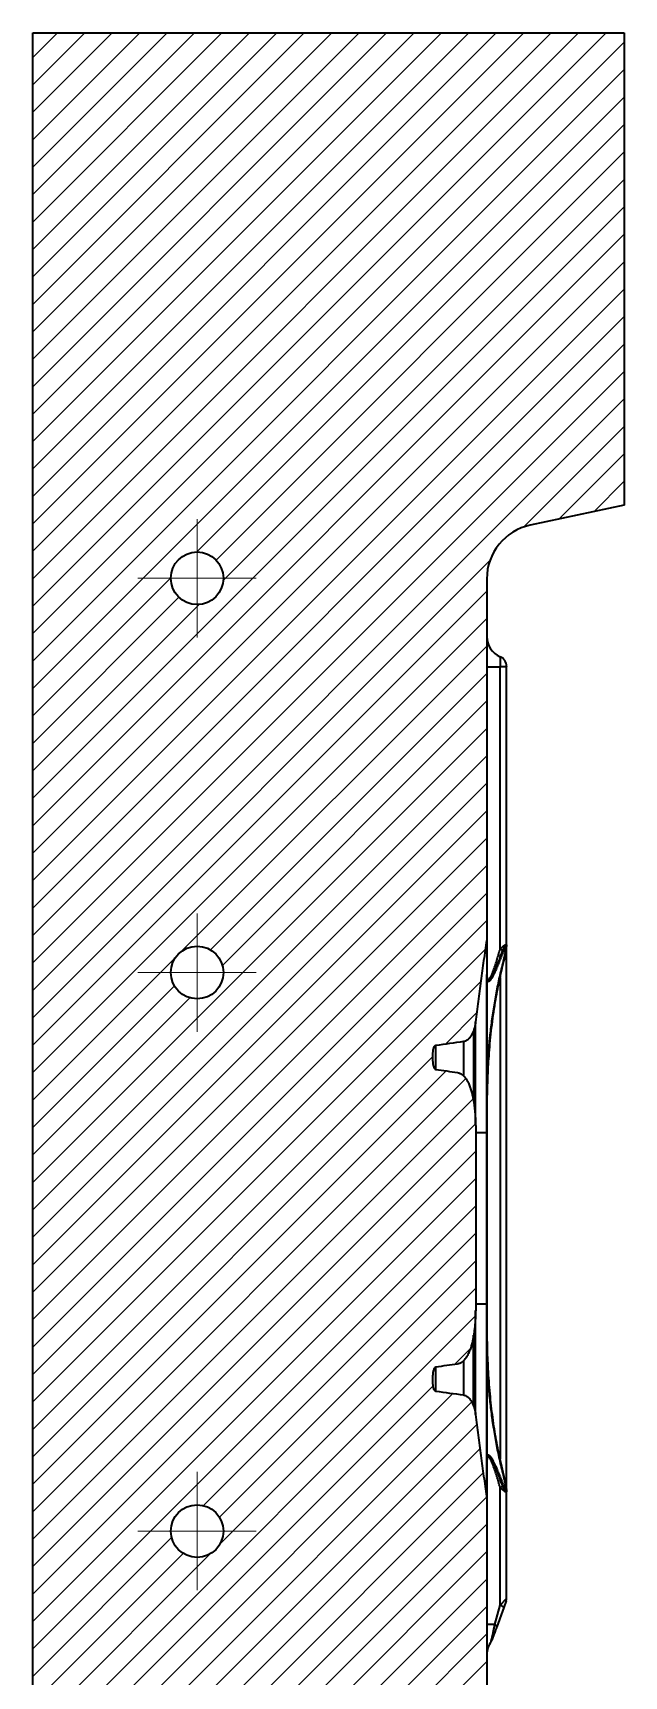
# Model space of a CAD drawing. Header units: millimetres. Extents: x -65 to 964, y 107 to 564.
# Drawn here: x 527.5 to 617.5, y 314.1 to 564.1 of the extents above; entities that cross this region are included whole.
import ezdxf

# ---------------------------------------------------------------- set-up
doc = ezdxf.new("R2010")
doc.units = ezdxf.units.MM
doc.linetypes.add('CENTER', pattern=[50.8, 31.75, -6.35, 6.35, -6.35])
doc.layers.add('1', color=7, linetype='Continuous', true_color=0xffffff)
doc.layers.add('10', color=7, linetype='Continuous', true_color=0xffffff)

msp = doc.modelspace()

# ---------------------------------------------------------------- hatches: boundary and pattern name
at = {"layer": '10', "linetype": 'Continuous', "lineweight": 18}
h = msp.add_hatch(dxfattribs=at)
h.set_pattern_fill('ANSI31', scale=0.93, style=0)
h.set_pattern_definition([(45, (-115.351, -186.838), (-2.0879095, 2.0879095), [])])
edge = h.paths.add_edge_path(flags=0)
edge.add_arc((552.491, 421.131), 4, 0, 360)
edge = h.paths.add_edge_path(flags=0)
edge.add_arc((552.491, 481.131), 4, 0, 360)
edge = h.paths.add_edge_path(flags=0)
edge.add_arc((552.491, 336.131), 4, 0, 360)
edge = h.paths.add_edge_path(flags=0)
edge.add_line((595.582, 263.498), (595.582, 184.131))
edge.add_line((595.582, 184.131), (527.491, 184.131))
edge.add_line((527.491, 184.131), (527.491, 276.968))
edge.add_line((527.491, 276.968), (595.582, 276.968))
edge.add_line((595.582, 276.968), (595.582, 275.332))
edge.add_line((595.582, 275.332), (591.939, 272.275))
edge.add_arc((593.482, 270.437), 2.4, 130, 180)
edge.add_line((591.082, 270.437), (591.082, 267.481))
edge.add_arc((593.482, 267.481), 2.4, 180, 240)
edge.add_line((592.282, 265.403), (595.582, 263.498))
edge = h.paths.add_edge_path(flags=0)
edge.add_arc((552.491, 249.131), 4, 0, 360)
edge = h.paths.add_edge_path(flags=0)
edge.add_spline(control_points=[(593.048, 356.845), (593.126, 356.834), (593.201, 356.815), (593.31, 356.774), (593.347, 356.759), (593.417, 356.725), (593.452, 356.706), (593.552, 356.647), (593.616, 356.602), (593.706, 356.528), (593.736, 356.502), (593.794, 356.449), (593.822, 356.422), (593.903, 356.338), (593.954, 356.279), (594.051, 356.158), (594.096, 356.096), (594.162, 355.999), (594.183, 355.966), (594.224, 355.9), (594.244, 355.866), (594.303, 355.765), (594.339, 355.697), (594.443, 355.488), (594.505, 355.346), (594.587, 355.128), (594.613, 355.055), (594.649, 354.944), (594.661, 354.907), (594.683, 354.832), (594.694, 354.795), (594.746, 354.608), (594.781, 354.457), (594.839, 354.155), (594.862, 354.003), (594.88, 353.85)], knot_values=[0, 0, 0, 0, 0.0625, 0.0625, 0.09375, 0.09375, 0.125, 0.125, 0.1875, 0.1875, 0.21875, 0.21875, 0.25, 0.25, 0.3125, 0.3125, 0.375, 0.375, 0.40625, 0.40625, 0.4375, 0.4375, 0.5, 0.5, 0.625, 0.625, 0.6875, 0.6875, 0.71875, 0.71875, 0.75, 0.75, 0.875, 0.875, 1, 1, 1, 1], degree=3, periodic=0)
edge.add_spline(control_points=[(594.88, 353.85), (594.998, 352.808), (595.249, 350.726), (595.523, 348.648), (595.807, 346.571), (595.954, 345.533), (596.255, 343.459), (596.41, 342.422), (596.568, 341.386)], knot_values=[0, 0, 0, 0, 0.25, 0.5, 0.5, 0.75, 0.75, 1, 1, 1, 1], degree=3, periodic=0)
edge.add_spline(control_points=[(596.568, 341.386), (596.574, 341.344), (596.582, 341.281), (596.585, 341.217), (596.587, 341.174), (596.587, 341.152), (596.587, 341.131)], knot_values=[0, 0, 0, 0, 0.5, 0.75, 0.75, 1, 1, 1, 1], degree=3, periodic=0)
edge.add_spline(control_points=[(596.587, 341.131), (596.587, 330.667), (596.587, 320.202), (596.587, 309.738)], knot_values=[0, 0, 0, 0, 1, 1, 1, 1], degree=3, periodic=0)
edge.add_spline(control_points=[(596.587, 309.738), (596.587, 308.915), (597.143, 308.308), (597.963, 308.236)], knot_values=[0, 0, 0, 0, 1, 1, 1, 1], weights=[0.5756133, 0.4747956, 0.4747956, 0.5756133], degree=3, periodic=0)
edge.add_line((597.963, 308.236), (601.04, 307.967))
edge.add_arc((600.908, 306.465), 1.508, 0, 85, ccw=False)
edge.add_line((602.416, 306.465), (602.416, 299.193))
edge.add_arc((600.908, 299.193), 1.508, 275, 360, ccw=False)
edge.add_line((601.04, 297.691), (597.963, 297.422))
edge.add_arc((598.094, 295.92), 1.508, 95, 180)
edge.add_line((596.587, 295.92), (596.587, 293.538))
edge.add_line((596.587, 293.538), (527.491, 293.538))
edge.add_line((527.491, 293.538), (527.491, 564.131))
edge.add_line((527.491, 564.131), (617.491, 564.131))
edge.add_line((617.491, 564.131), (617.491, 492.245))
edge.add_line((617.491, 492.245), (603.194, 489.206))
edge.add_arc((604.928, 481.047), 8.341, 102, 180)
edge.add_line((596.587, 481.047), (596.587, 426.326))
edge.add_spline(control_points=[(596.587, 426.326), (596.587, 426.285), (596.585, 426.222), (596.579, 426.16), (596.574, 426.118), (596.571, 426.097), (596.568, 426.077)], knot_values=[0, 0, 0, 0, 0.5, 0.75, 0.75, 1, 1, 1, 1], degree=3, periodic=0)
edge.add_spline(control_points=[(596.568, 426.077), (596.41, 425.04), (596.255, 424.004), (595.954, 421.929), (595.807, 420.891), (595.523, 418.814), (595.248, 416.736), (594.998, 414.654), (594.88, 413.612)], knot_values=[0, 0, 0, 0, 0.25, 0.25, 0.5, 0.5, 0.75, 1, 1, 1, 1], degree=3, periodic=0)
edge.add_spline(control_points=[(594.88, 413.612), (594.875, 413.574), (594.871, 413.535), (594.86, 413.458), (594.855, 413.42), (594.837, 413.305), (594.824, 413.228), (594.78, 413), (594.745, 412.85), (594.662, 412.553), (594.614, 412.407), (594.533, 412.19), (594.504, 412.118), (594.442, 411.976), (594.409, 411.906), (594.339, 411.766), (594.302, 411.697), (594.225, 411.563), (594.184, 411.497), (594.097, 411.369), (594.052, 411.306), (593.979, 411.215), (593.954, 411.185), (593.903, 411.127), (593.877, 411.098), (593.795, 411.013), (593.738, 410.96), (593.617, 410.862), (593.554, 410.817), (593.453, 410.757), (593.418, 410.738), (593.348, 410.704), (593.276, 410.674), (593.201, 410.65), (593.125, 410.631), (593.087, 410.623), (593.048, 410.618)], knot_values=[0, 0, 0, 0, 0.03125, 0.03125, 0.0625, 0.0625, 0.125, 0.125, 0.25, 0.25, 0.375, 0.375, 0.4375, 0.4375, 0.5, 0.5, 0.5625, 0.5625, 0.625, 0.625, 0.6875, 0.6875, 0.71875, 0.71875, 0.75, 0.75, 0.8125, 0.8125, 0.875, 0.875, 0.90625, 0.90625, 0.9375, 0.96875, 0.96875, 1, 1, 1, 1], degree=3, periodic=0)
edge.add_spline(control_points=[(593.048, 410.618), (591.636, 410.421), (590.224, 410.221), (588.813, 410.018)], knot_values=[0, 0, 0, 0, 1, 1, 1, 1], degree=3, periodic=0)
edge.add_spline(control_points=[(588.813, 410.018), (588.801, 410.016), (588.788, 410.013), (588.763, 410.005), (588.75, 410), (588.727, 409.989), (588.715, 409.983), (588.693, 409.969), (588.682, 409.962), (588.651, 409.938), (588.632, 409.92), (588.606, 409.891), (588.598, 409.881), (588.581, 409.861), (588.573, 409.851), (588.551, 409.819), (588.537, 409.797), (588.512, 409.752), (588.5, 409.729), (588.478, 409.682), (588.468, 409.658), (588.449, 409.609), (588.441, 409.585), (588.417, 409.511), (588.404, 409.461), (588.382, 409.361), (588.373, 409.31), (588.363, 409.233), (588.36, 409.208), (588.355, 409.156), (588.353, 409.13), (588.348, 409.053), (588.346, 409.002), (588.346, 408.95)], knot_values=[0, 0, 0, 0, 0.03125, 0.03125, 0.0625, 0.0625, 0.09375, 0.09375, 0.125, 0.125, 0.1875, 0.1875, 0.21875, 0.21875, 0.25, 0.25, 0.3125, 0.3125, 0.375, 0.375, 0.4375, 0.4375, 0.5, 0.5, 0.625, 0.625, 0.75, 0.75, 0.8125, 0.8125, 0.875, 0.875, 1, 1, 1, 1], degree=3, periodic=0)
edge.add_line((588.346, 408.95), (588.346, 407.657))
edge.add_spline(control_points=[(588.346, 407.657), (588.346, 407.598), (588.348, 407.539), (588.355, 407.421), (588.36, 407.362), (588.374, 407.244), (588.383, 407.185), (588.4, 407.096), (588.406, 407.067), (588.419, 407.009), (588.427, 406.98), (588.45, 406.893), (588.468, 406.837), (588.499, 406.753), (588.511, 406.725), (588.535, 406.67), (588.549, 406.643), (588.578, 406.591), (588.593, 406.566), (588.628, 406.517), (588.646, 406.493), (588.678, 406.461), (588.689, 406.45), (588.707, 406.436), (588.713, 406.431), (588.725, 406.423), (588.731, 406.418), (588.751, 406.407), (588.764, 406.4), (588.785, 406.392), (588.792, 406.39), (588.822, 406.383)], knot_values=[0, 0, 0, 0, 0.1269841, 0.1269841, 0.2539683, 0.2539683, 0.3809524, 0.3809524, 0.4444444, 0.4444444, 0.5079365, 0.5079365, 0.6349206, 0.6349206, 0.6984127, 0.6984127, 0.7619048, 0.7619048, 0.8253968, 0.8253968, 0.8888889, 0.8888889, 0.9206349, 0.9206349, 0.9365079, 0.9365079, 0.952381, 0.952381, 0.984127, 0.984127, 1, 1, 1, 1], degree=3, periodic=0)
edge.add_spline(control_points=[(588.822, 406.383), (589.93, 406.228), (591.036, 406.069), (592.143, 405.907)], knot_values=[0, 0, 0, 0, 1, 1, 1, 1], degree=3, periodic=0)
edge.add_spline(control_points=[(592.143, 405.907), (592.169, 405.903), (592.195, 405.898), (592.247, 405.887), (592.273, 405.881), (592.349, 405.86), (592.399, 405.843), (592.496, 405.803), (592.544, 405.781), (592.638, 405.731), (592.683, 405.704), (592.815, 405.618), (592.897, 405.553), (593.014, 405.447), (593.052, 405.411), (593.107, 405.354), (593.125, 405.335), (593.161, 405.296), (593.178, 405.276), (593.265, 405.176), (593.329, 405.093), (593.421, 404.964), (593.45, 404.92), (593.508, 404.832), (593.536, 404.787), (593.617, 404.651), (593.667, 404.559), (593.763, 404.373), (593.808, 404.278), (593.936, 403.992), (594.011, 403.798), (594.114, 403.502), (594.147, 403.402), (594.209, 403.202), (594.238, 403.101), (594.322, 402.797), (594.372, 402.594), (594.463, 402.184), (594.504, 401.978), (594.559, 401.668), (594.576, 401.565), (594.609, 401.357), (594.625, 401.253), (594.669, 400.942), (594.696, 400.735), (594.743, 400.32), (594.763, 400.113), (594.8, 399.698), (594.816, 399.491), (594.858, 398.869), (594.878, 398.454), (594.904, 397.625), (594.91, 397.211), (594.91, 396.796)], knot_values=[0, 0, 0, 0, 0.0078125, 0.0078125, 0.015625, 0.015625, 0.03125, 0.03125, 0.046875, 0.046875, 0.0625, 0.0625, 0.09375, 0.09375, 0.109375, 0.109375, 0.1171875, 0.1171875, 0.125, 0.125, 0.15625, 0.15625, 0.171875, 0.171875, 0.1875, 0.1875, 0.21875, 0.21875, 0.25, 0.25, 0.3125, 0.3125, 0.34375, 0.34375, 0.375, 0.375, 0.4375, 0.4375, 0.5, 0.5, 0.53125, 0.53125, 0.5625, 0.5625, 0.625, 0.625, 0.6875, 0.6875, 0.75, 0.75, 0.875, 0.875, 1, 1, 1, 1], degree=3, periodic=0)
edge.add_line((594.91, 396.796), (594.91, 370.666))
edge.add_spline(control_points=[(594.91, 370.666), (594.91, 370.252), (594.904, 369.839), (594.878, 369.011), (594.858, 368.597), (594.803, 367.769), (594.767, 367.355), (594.696, 366.735), (594.67, 366.528), (594.611, 366.114), (594.579, 365.907), (594.533, 365.649), (594.523, 365.597), (594.504, 365.494), (594.494, 365.442), (594.464, 365.288), (594.442, 365.185), (594.374, 364.878), (594.325, 364.675), (594.214, 364.273), (594.153, 364.073), (594.017, 363.679), (593.941, 363.484), (593.813, 363.196), (593.768, 363.101), (593.696, 362.96), (593.671, 362.913), (593.62, 362.82), (593.594, 362.774), (593.513, 362.638), (593.456, 362.549), (593.335, 362.377), (593.27, 362.294), (593.167, 362.174), (593.132, 362.135), (593.076, 362.077), (593.057, 362.058), (593.019, 362.021), (593, 362.003), (592.902, 361.914), (592.819, 361.848), (592.687, 361.761), (592.641, 361.733), (592.571, 361.696), (592.547, 361.684), (592.499, 361.661), (592.474, 361.65), (592.4, 361.621), (592.35, 361.603), (592.274, 361.582), (592.235, 361.573), (592.196, 361.565), (592.169, 361.56), (592.156, 361.558), (592.143, 361.556)], knot_values=[0, 0, 0, 0, 0.125, 0.125, 0.25, 0.25, 0.375, 0.375, 0.4375, 0.4375, 0.5, 0.5, 0.515625, 0.515625, 0.53125, 0.53125, 0.5625, 0.5625, 0.625, 0.625, 0.6875, 0.6875, 0.75, 0.75, 0.78125, 0.78125, 0.796875, 0.796875, 0.8125, 0.8125, 0.84375, 0.84375, 0.875, 0.875, 0.890625, 0.890625, 0.8984375, 0.8984375, 0.90625, 0.90625, 0.9375, 0.9375, 0.953125, 0.953125, 0.9609375, 0.9609375, 0.96875, 0.96875, 0.984375, 0.984375, 0.9921875, 0.9960938, 0.9960938, 1, 1, 1, 1], degree=3, periodic=0)
edge.add_spline(control_points=[(592.143, 361.556), (591.036, 361.394), (589.93, 361.235), (588.822, 361.079)], knot_values=[0, 0, 0, 0, 1, 1, 1, 1], degree=3, periodic=0)
edge.add_spline(control_points=[(588.822, 361.079), (588.793, 361.073), (588.785, 361.071), (588.764, 361.063), (588.751, 361.056), (588.731, 361.044), (588.725, 361.04), (588.713, 361.031), (588.707, 361.027), (588.689, 361.012), (588.678, 361.002), (588.657, 360.981), (588.647, 360.97), (588.628, 360.946), (588.619, 360.934), (588.593, 360.897), (588.578, 360.872), (588.549, 360.819), (588.536, 360.793), (588.511, 360.738), (588.499, 360.71), (588.468, 360.626), (588.45, 360.569), (588.419, 360.455), (588.406, 360.397), (588.384, 360.28), (588.375, 360.221), (588.364, 360.132), (588.361, 360.102), (588.355, 360.043), (588.353, 360.013), (588.348, 359.924), (588.346, 359.865), (588.346, 359.806)], knot_values=[0, 0, 0, 0, 0.015873, 0.015873, 0.047619, 0.047619, 0.0634921, 0.0634921, 0.0793651, 0.0793651, 0.1111111, 0.1111111, 0.1428571, 0.1428571, 0.1746032, 0.1746032, 0.2380952, 0.2380952, 0.3015873, 0.3015873, 0.3650794, 0.3650794, 0.4920635, 0.4920635, 0.6190476, 0.6190476, 0.7460317, 0.7460317, 0.8095238, 0.8095238, 0.8730159, 0.8730159, 1, 1, 1, 1], degree=3, periodic=0)
edge.add_line((588.346, 359.806), (588.346, 358.512))
edge.add_spline(control_points=[(588.346, 358.512), (588.346, 358.461), (588.348, 358.409), (588.354, 358.306), (588.359, 358.255), (588.373, 358.153), (588.382, 358.102), (588.404, 358.002), (588.417, 357.952), (588.449, 357.853), (588.467, 357.804), (588.495, 357.745), (588.501, 357.733), (588.512, 357.71), (588.519, 357.699), (588.538, 357.665), (588.552, 357.643), (588.582, 357.601), (588.598, 357.581), (588.624, 357.552), (588.633, 357.543), (588.652, 357.525), (588.662, 357.517), (588.693, 357.493), (588.715, 357.479), (588.75, 357.462), (588.763, 357.458), (588.788, 357.45), (588.801, 357.447), (588.813, 357.445)], knot_values=[0, 0, 0, 0, 0.125, 0.125, 0.25, 0.25, 0.375, 0.375, 0.5, 0.5, 0.625, 0.625, 0.65625, 0.65625, 0.6875, 0.6875, 0.75, 0.75, 0.8125, 0.8125, 0.84375, 0.84375, 0.875, 0.875, 0.9375, 0.9375, 0.96875, 0.96875, 1, 1, 1, 1], degree=3, periodic=0)
edge.add_spline(control_points=[(588.813, 357.445), (590.224, 357.242), (591.636, 357.042), (593.048, 356.845)], knot_values=[0, 0, 0, 0, 1, 1, 1, 1], degree=3, periodic=0)

# ---------------------------------------------------------------- linework, layer by layer
at = {"layer": '1', "color": 1, "linetype": 'CENTER', "lineweight": 18}
for p, q in [((552.491, 472.131), (552.491, 490.131)), ((543.491, 481.131), (561.491, 481.131)), ((552.491, 412.131), (552.491, 430.131)), ((543.491, 421.131), (561.491, 421.131)), ((552.491, 327.131), (552.491, 345.131)), ((543.491, 336.131), (561.491, 336.131))]:
    msp.add_line(p, q, dxfattribs=at)
at = {"layer": '10', "color": 7, "linetype": 'Continuous', "lineweight": 35}
for p, q in [((527.491, 293.538), (527.491, 564.131)), ((527.491, 564.131), (617.491, 564.131)), ((617.491, 564.131), (617.491, 492.245)), ((617.491, 492.245), (603.194, 489.206)), ((596.587, 481.047), (596.587, 426.326)), ((596.587, 467.649), (598.617, 467.649)), ((598.617, 424.71), (598.617, 467.649)), ((599.602, 425.23), (599.602, 467.649)), ((596.568, 426.076), (596.568, 396.796)), ((596.587, 426.326), (596.587, 420.635)), ((599.602, 425.23), (599.602, 425.069)), ((599.501, 424.79), (599.501, 424.949)), ((599.602, 342.395), (599.602, 425.067)), ((596.587, 396.796), (596.587, 420.635)), ((598.617, 420.376), (598.617, 347.093)), ((594.88, 397.87), (594.88, 413.612)), ((593.048, 410.618), (593.048, 405.414)), ((594.583, 412.325), (594.583, 401.52)), ((588.346, 408.95), (588.346, 407.657)), ((588.813, 406.397), (588.813, 410.018)), ((594.91, 396.796), (594.91, 370.666)), ((594.91, 396.796), (596.568, 396.796)), ((596.568, 396.796), (596.568, 370.666)), ((596.587, 396.796), (596.568, 396.796)), ((596.586, 396.796), (596.62, 396.796)), ((596.587, 370.666), (596.587, 396.796)), ((596.62, 370.666), (596.62, 396.796)), ((596.568, 370.666), (594.91, 370.666)), ((596.587, 370.666), (596.568, 370.666)), ((596.568, 370.666), (596.568, 341.386)), ((596.586, 370.666), (596.62, 370.666)), ((596.587, 346.996), (596.587, 370.666)), ((594.88, 353.85), (594.88, 369.676)), ((594.583, 355.138), (594.583, 365.941)), ((588.813, 357.445), (588.813, 361.056)), ((593.048, 362.038), (593.048, 356.844)), ((588.346, 359.806), (588.346, 358.512)), ((596.587, 346.811), (596.587, 346.996)), ((598.617, 324.856), (598.617, 342.752)), ((599.501, 342.513), (599.501, 342.673)), ((596.587, 341.132), (596.587, 341.131)), ((596.587, 341.132), (596.587, 309.738)), ((599.602, 342.394), (599.602, 342.233)), ((599.602, 325.879), (599.602, 342.233)), ((598.617, 324.856), (599.602, 325.879)), ((599.542, 325.537), (599.169, 324.514)), ((597.797, 321.924), (598.617, 324.856)), ((599.169, 324.514), (598.102, 321.582))]:
    msp.add_line(p, q, dxfattribs=at)
for centre in [(552.491, 481.131), (552.491, 421.131), (552.491, 336.131)]:
    msp.add_circle(centre, 4, dxfattribs=at)
for centre, radius, start, end in [((604.928, 481.047), 8.341, 102, 180), ((599.903, 472.255), 3.317, 180, 247.38848), ((598.602, 325.879), 1, 340, 0), ((599.903, 317.318), 3.317, 143.79935, 180)]:
    msp.add_arc(centre, radius, start, end, dxfattribs=at)
for centre, major_axis, ratio, start_param, end_param in [((597.994, 467.649), (-1.608, 0), 0.000024, 3.1415927, 4.3141941), ((597.994, 467.716), (-1.608, 0), 0.9999998, 3.1415927, 4.3109933), ((598.602, 425.23), (-1, 0), 0.6403775, 2.687807, 3.1415927), ((598.23, 424.71), (0.938, -0.347), 0.1445797, 0.3474829, 1.1986528), ((598.23, 423.13), (-0.969, 0.245), 0.1026096, 2.7825118, 3.1427645), ((598.602, 425.069), (-1, 0), 0.6367435, 2.687807, 3.1415927), ((595.688, 403.427), (-1, 0.026), 0.1193028, 2.6916639, 3.1252602), ((595.688, 364.036), (-1, -0.026), 0.1193028, 3.1470729, 3.5915214), ((598.23, 342.752), (0.938, 0.347), 0.1445795, 5.0845326, 5.9357024), ((598.23, 344.333), (-0.969, -0.245), 0.1026087, 3.126472, 3.5006734), ((598.602, 342.394), (-1, 0), 0.6367435, 3.1415927, 3.5953783), ((598.602, 342.233), (-1, 0), 0.6403775, 3.1415927, 3.5953783), ((598.23, 324.856), (0.94, -0.342), 0.1424102, 0, 1.1978395), ((599.903, 321.924), (-3.317, 0), 0.000024, 5.400394, 6.2831853), ((597.162, 321.924), (0.94, -0.342), 0.2706224, 0, 0.9314101), ((596.408, 319.85), (-0.94, 0.342), 0.9999995, 2.878266, 3.1417858)]:
    msp.add_ellipse(centre, major_axis=major_axis, ratio=ratio, start_param=start_param, end_param=end_param, dxfattribs=at)
for points, knots in [([(598.617, 469.198), (598.617, 469.198), (598.617, 469.196), (598.617, 469.188), (598.617, 469.185), (598.617, 469.178), (598.617, 469.173), (598.617, 469.149), (598.617, 469.119), (598.617, 469.071), (598.617, 469.061), (598.617, 469.039), (598.617, 469.027), (598.617, 468.991), (598.617, 468.965), (598.617, 468.881), (598.617, 468.817), (598.617, 468.727), (598.617, 468.709), (598.617, 468.671), (598.617, 468.652), (598.617, 468.593), (598.617, 468.512), (598.617, 468.425), (598.617, 468.358), (598.617, 468.335), (598.617, 468.289), (598.617, 468.266), (598.617, 468.149), (598.617, 468.052), (598.617, 467.928), (598.617, 467.903), (598.617, 467.853), (598.617, 467.827), (598.617, 467.751), (598.617, 467.7), (598.617, 467.649)], [0, 0, 0, 0, 0.0614735, 0.0614735, 0.0927577, 0.0927577, 0.1240419, 0.1240419, 0.2491788, 0.2491788, 0.280463, 0.280463, 0.3117472, 0.3117472, 0.3743157, 0.3743157, 0.4994525, 0.4994525, 0.5307367, 0.5307367, 0.562021, 0.562021, 0.6245894, 0.6871578, 0.6871578, 0.718442, 0.718442, 0.7497263, 0.7497263, 0.8748631, 0.8748631, 0.9061473, 0.9061473, 0.9374316, 0.9374316, 1, 1, 1, 1]), ([(599.602, 467.716), (599.602, 467.716), (599.602, 467.716), (599.602, 467.716), (599.602, 467.715), (599.602, 467.714), (599.602, 467.712), (599.602, 467.709), (599.602, 467.707), (599.602, 467.702), (599.602, 467.699), (599.602, 467.693), (599.602, 467.69), (599.602, 467.683), (599.602, 467.679), (599.602, 467.67), (599.602, 467.666), (599.602, 467.658), (599.602, 467.653), (599.602, 467.649)], [0, 0, 0, 0, 0.0106662, 0.0106662, 0.1343329, 0.1343329, 0.2579997, 0.2579997, 0.3816664, 0.3816664, 0.5053331, 0.5053331, 0.6289998, 0.6289998, 0.7526666, 0.7526666, 0.8763333, 0.8763333, 1, 1, 1, 1]), ([(596.568, 426.077), (596.41, 425.04), (596.255, 424.004), (595.954, 421.929), (595.807, 420.891), (595.523, 418.814), (595.248, 416.736), (594.998, 414.654), (594.88, 413.612)], [0, 0, 0, 0, 0.25, 0.25, 0.5, 0.5, 0.75, 1, 1, 1, 1]), ([(596.587, 426.326), (596.587, 426.285), (596.585, 426.222), (596.579, 426.16), (596.574, 426.118), (596.571, 426.097), (596.568, 426.077)], [0, 0, 0, 0, 0.5, 0.75, 0.75, 1, 1, 1, 1]), ([(598.617, 424.71), (598.676, 424.77), (598.734, 424.828), (598.85, 424.937), (598.907, 424.99), (598.992, 425.063), (599.02, 425.087), (599.076, 425.132), (599.104, 425.154), (599.186, 425.216), (599.238, 425.252), (599.299, 425.288), (599.311, 425.295), (599.335, 425.308), (599.347, 425.314), (599.38, 425.33), (599.402, 425.339), (599.441, 425.353), (599.46, 425.357), (599.494, 425.362), (599.509, 425.362), (599.53, 425.358), (599.536, 425.357), (599.548, 425.352), (599.553, 425.349), (599.563, 425.342), (599.568, 425.338), (599.576, 425.329), (599.58, 425.324), (599.589, 425.308), (599.594, 425.295), (599.6, 425.265), (599.602, 425.248), (599.602, 425.23)], [0, 0, 0, 0, 0.125, 0.125, 0.25, 0.25, 0.3125, 0.3125, 0.375, 0.375, 0.5, 0.5, 0.53125, 0.53125, 0.5625, 0.5625, 0.625, 0.625, 0.6875, 0.6875, 0.75, 0.75, 0.78125, 0.78125, 0.8125, 0.8125, 0.84375, 0.84375, 0.875, 0.875, 0.9375, 0.9375, 1, 1, 1, 1]), ([(598.633, 423.536), (598.667, 423.627), (598.701, 423.718), (598.811, 424.001), (598.888, 424.191), (599.05, 424.561), (599.136, 424.744), (599.273, 424.985), (599.319, 425.058), (599.413, 425.175), (599.46, 425.215), (599.536, 425.219), (599.563, 425.181), (599.58, 425.118), (599.581, 425.112), (599.583, 425.105)], [0, 0, 0, 0, 0.1156151, 0.1156151, 0.3644698, 0.3644698, 0.6133246, 0.6133246, 0.737752, 0.737752, 0.8621794, 0.8621794, 0.9866068, 0.9866068, 1, 1, 1, 1]), ([(596.586, 403.352), (596.608, 404.178), (596.637, 405.001), (596.712, 406.645), (596.759, 407.465), (596.873, 409.102), (596.94, 409.919), (597.038, 410.939), (597.059, 411.143), (597.101, 411.551), (597.123, 411.755), (597.191, 412.366), (597.239, 412.773), (597.393, 413.993), (597.508, 414.804), (597.763, 416.423), (597.903, 417.23), (598.209, 418.844), (598.375, 419.649), (598.732, 421.258), (598.924, 422.062), (599.128, 422.865)], [0, 0, 0, 0, 0.125, 0.125, 0.25, 0.25, 0.375, 0.375, 0.40625, 0.40625, 0.4375, 0.4375, 0.5, 0.5, 0.625, 0.625, 0.75, 0.75, 0.875, 0.875, 1, 1, 1, 1]), ([(596.587, 421.019), (596.587, 420.954), (596.588, 420.891), (596.591, 420.765), (596.594, 420.703), (596.601, 420.583), (596.606, 420.524), (596.615, 420.439), (596.619, 420.411), (596.626, 420.356), (596.631, 420.33), (596.645, 420.253), (596.656, 420.205), (596.678, 420.141), (596.685, 420.121), (596.698, 420.093), (596.703, 420.084), (596.712, 420.068), (596.717, 420.06), (596.732, 420.039), (596.742, 420.027), (596.76, 420.013), (596.766, 420.009), (596.778, 420.002), (596.785, 419.999), (596.805, 419.994), (596.825, 419.993), (596.847, 419.999), (596.862, 420.005), (596.87, 420.009), (596.885, 420.018), (596.893, 420.023), (596.909, 420.034), (596.917, 420.041), (596.941, 420.062), (596.956, 420.078), (596.988, 420.115), (597.003, 420.135), (597.027, 420.167), (597.034, 420.178), (597.05, 420.201), (597.058, 420.213), (597.096, 420.274), (597.126, 420.327), (597.185, 420.437), (597.213, 420.494), (597.269, 420.613), (597.297, 420.674), (597.337, 420.768), (597.351, 420.799), (597.377, 420.863), (597.391, 420.896), (597.43, 420.993), (597.456, 421.058), (597.507, 421.19), (597.532, 421.257), (597.606, 421.457), (597.654, 421.593), (597.749, 421.866), (597.795, 422.004), (597.887, 422.282), (597.932, 422.422), (598.022, 422.704), (598.066, 422.845), (598.153, 423.13), (598.197, 423.272), (598.283, 423.558), (598.325, 423.702), (598.452, 424.133), (598.535, 424.421), (598.617, 424.71)], [0, 0, 0, 0, 0.03125, 0.03125, 0.0625, 0.0625, 0.09375, 0.09375, 0.109375, 0.109375, 0.125, 0.125, 0.15625, 0.15625, 0.171875, 0.171875, 0.1796875, 0.1796875, 0.1875, 0.1875, 0.203125, 0.203125, 0.2109375, 0.2109375, 0.21875, 0.21875, 0.234375, 0.2421875, 0.2421875, 0.25, 0.25, 0.2578125, 0.2578125, 0.265625, 0.265625, 0.28125, 0.28125, 0.296875, 0.296875, 0.3046875, 0.3046875, 0.3125, 0.3125, 0.34375, 0.34375, 0.375, 0.375, 0.40625, 0.40625, 0.421875, 0.421875, 0.4375, 0.4375, 0.46875, 0.46875, 0.5, 0.5, 0.5625, 0.5625, 0.625, 0.625, 0.6875, 0.6875, 0.75, 0.75, 0.8125, 0.8125, 0.875, 0.875, 1, 1, 1, 1]), ([(599.128, 424.43), (599.032, 424.17), (598.934, 423.911), (598.737, 423.397), (598.638, 423.143), (598.437, 422.638), (598.335, 422.388), (598.18, 422.019), (598.127, 421.897), (598.022, 421.654), (597.968, 421.534), (597.86, 421.296), (597.805, 421.178), (597.693, 420.947), (597.636, 420.832), (597.563, 420.693), (597.548, 420.665), (597.519, 420.609), (597.504, 420.582), (597.459, 420.5), (597.429, 420.447), (597.368, 420.344), (597.338, 420.294), (597.277, 420.197), (597.246, 420.151), (597.184, 420.062), (597.153, 420.02), (597.106, 419.962), (597.09, 419.943), (597.058, 419.907), (597.042, 419.89), (596.995, 419.843), (596.964, 419.815), (596.918, 419.782), (596.903, 419.772), (596.874, 419.756), (596.83, 419.736), (596.79, 419.731), (596.758, 419.734), (596.751, 419.735), (596.739, 419.738), (596.733, 419.74), (596.715, 419.747), (596.704, 419.753), (596.671, 419.776), (596.652, 419.797), (596.63, 419.829), (596.625, 419.836), (596.617, 419.85), (596.605, 419.872), (596.594, 419.897), (596.587, 419.914)], [0, 0, 0, 0, 0.125, 0.125, 0.25, 0.25, 0.375, 0.375, 0.4375, 0.4375, 0.5, 0.5, 0.5625, 0.5625, 0.625, 0.625, 0.640625, 0.640625, 0.65625, 0.65625, 0.6875, 0.6875, 0.71875, 0.71875, 0.75, 0.75, 0.78125, 0.78125, 0.796875, 0.796875, 0.8125, 0.8125, 0.84375, 0.84375, 0.859375, 0.859375, 0.875, 0.90625, 0.90625, 0.9140625, 0.9140625, 0.921875, 0.921875, 0.9375, 0.9375, 0.96875, 0.96875, 0.9765625, 0.9765625, 0.984375, 1, 1, 1, 1]), ([(598.633, 423.536), (598.542, 423.285), (598.449, 423.036), (598.191, 422.359), (598.023, 421.937), (597.761, 421.323), (597.671, 421.121), (597.486, 420.734), (597.391, 420.547), (597.243, 420.292), (597.193, 420.212), (597.091, 420.068), (597.039, 420.004), (596.938, 419.907), (596.888, 419.874), (596.798, 419.854), (596.759, 419.867), (596.662, 419.966), (596.627, 420.103), (596.593, 420.371), (596.588, 420.496), (596.587, 420.627)], [0, 0, 0, 0, 0.1303, 0.1303, 0.3553777, 0.3553777, 0.4679165, 0.4679165, 0.5804553, 0.5804553, 0.6367248, 0.6367248, 0.6929942, 0.6929942, 0.7492636, 0.7492636, 0.805533, 0.805533, 0.9180718, 0.9180718, 1, 1, 1, 1]), ([(596.695, 403.399), (596.709, 404.073), (596.763, 405.902), (596.941, 409.011), (597.292, 412.738), (597.814, 416.396), (598.465, 419.77), (598.923, 421.864), (599.197, 422.873), (599.2, 422.884)], [0, 0, 0, 0, 0.1021903, 0.2776137, 0.4749096, 0.6745811, 0.8420823, 0.9982363, 1, 1, 1, 1]), ([(599.501, 424.949), (599.501, 424.967), (599.5, 424.985), (599.497, 425.017), (599.495, 425.031), (599.49, 425.05), (599.488, 425.055), (599.484, 425.065), (599.481, 425.069), (599.475, 425.075), (599.471, 425.077), (599.464, 425.079), (599.46, 425.079), (599.453, 425.077), (599.451, 425.076), (599.446, 425.073), (599.439, 425.069), (599.431, 425.063), (599.421, 425.052), (599.416, 425.047), (599.406, 425.034), (599.401, 425.027), (599.391, 425.013), (599.386, 425.005), (599.376, 424.989), (599.371, 424.981), (599.356, 424.955), (599.346, 424.937), (599.327, 424.901), (599.317, 424.882), (599.299, 424.843), (599.289, 424.823), (599.262, 424.764), (599.245, 424.723), (599.21, 424.641), (599.194, 424.6), (599.161, 424.515), (599.144, 424.473), (599.128, 424.43)], [0, 0, 0, 0, 0.0625, 0.0625, 0.125, 0.125, 0.15625, 0.15625, 0.1875, 0.1875, 0.21875, 0.21875, 0.25, 0.25, 0.265625, 0.265625, 0.28125, 0.3125, 0.3125, 0.34375, 0.34375, 0.375, 0.375, 0.40625, 0.40625, 0.4375, 0.4375, 0.5, 0.5, 0.5625, 0.5625, 0.625, 0.625, 0.75, 0.75, 0.875, 0.875, 1, 1, 1, 1]), ([(599.128, 422.865), (599.15, 422.948), (599.17, 423.031), (599.211, 423.196), (599.231, 423.279), (599.269, 423.444), (599.288, 423.526), (599.325, 423.69), (599.342, 423.771), (599.376, 423.934), (599.393, 424.015), (599.423, 424.176), (599.438, 424.256), (599.457, 424.376), (599.463, 424.415), (599.475, 424.494), (599.48, 424.533), (599.489, 424.61), (599.493, 424.647), (599.497, 424.702), (599.499, 424.72), (599.5, 424.755), (599.501, 424.773), (599.501, 424.79)], [0, 0, 0, 0, 0.125, 0.125, 0.25, 0.25, 0.375, 0.375, 0.5, 0.5, 0.625, 0.625, 0.75, 0.75, 0.8125, 0.8125, 0.875, 0.875, 0.9375, 0.9375, 0.96875, 0.96875, 1, 1, 1, 1]), ([(599.193, 422.884), (599.24, 423.057), (599.358, 423.523), (599.496, 424.153), (599.576, 424.699), (599.608, 424.961), (599.601, 425.072), (599.6, 425.082)], [0, 0, 0, 0, 0.230986, 0.626668, 0.8476243, 0.986538, 1, 1, 1, 1]), ([(596.587, 420.672), (596.587, 420.707), (596.588, 420.741), (596.589, 420.791), (596.589, 420.806), (596.589, 420.821)], [0, 0, 0, 0, 0.6998771, 0.6998771, 1, 1, 1, 1]), ([(594.88, 413.612), (594.875, 413.574), (594.871, 413.535), (594.86, 413.458), (594.855, 413.42), (594.837, 413.305), (594.824, 413.228), (594.78, 413), (594.745, 412.85), (594.662, 412.553), (594.614, 412.407), (594.533, 412.19), (594.504, 412.118), (594.442, 411.976), (594.409, 411.906), (594.339, 411.766), (594.302, 411.697), (594.225, 411.563), (594.184, 411.497), (594.097, 411.369), (594.052, 411.306), (593.979, 411.215), (593.954, 411.185), (593.903, 411.127), (593.877, 411.098), (593.795, 411.013), (593.738, 410.96), (593.617, 410.862), (593.554, 410.817), (593.453, 410.757), (593.418, 410.738), (593.348, 410.704), (593.276, 410.674), (593.201, 410.65), (593.125, 410.631), (593.087, 410.623), (593.048, 410.618)], [0, 0, 0, 0, 0.03125, 0.03125, 0.0625, 0.0625, 0.125, 0.125, 0.25, 0.25, 0.375, 0.375, 0.4375, 0.4375, 0.5, 0.5, 0.5625, 0.5625, 0.625, 0.625, 0.6875, 0.6875, 0.71875, 0.71875, 0.75, 0.75, 0.8125, 0.8125, 0.875, 0.875, 0.90625, 0.90625, 0.9375, 0.96875, 0.96875, 1, 1, 1, 1]), ([(588.813, 410.018), (588.801, 410.016), (588.788, 410.013), (588.763, 410.005), (588.75, 410), (588.727, 409.989), (588.715, 409.983), (588.693, 409.969), (588.682, 409.962), (588.651, 409.938), (588.632, 409.92), (588.606, 409.891), (588.598, 409.881), (588.581, 409.861), (588.573, 409.851), (588.551, 409.819), (588.537, 409.797), (588.512, 409.752), (588.5, 409.729), (588.478, 409.682), (588.468, 409.658), (588.449, 409.609), (588.441, 409.585), (588.417, 409.511), (588.404, 409.461), (588.382, 409.361), (588.373, 409.31), (588.363, 409.233), (588.36, 409.208), (588.355, 409.156), (588.353, 409.13), (588.348, 409.053), (588.346, 409.002), (588.346, 408.95)], [0, 0, 0, 0, 0.03125, 0.03125, 0.0625, 0.0625, 0.09375, 0.09375, 0.125, 0.125, 0.1875, 0.1875, 0.21875, 0.21875, 0.25, 0.25, 0.3125, 0.3125, 0.375, 0.375, 0.4375, 0.4375, 0.5, 0.5, 0.625, 0.625, 0.75, 0.75, 0.8125, 0.8125, 0.875, 0.875, 1, 1, 1, 1]), ([(588.346, 407.657), (588.346, 407.598), (588.348, 407.539), (588.355, 407.421), (588.36, 407.362), (588.374, 407.244), (588.383, 407.185), (588.4, 407.096), (588.406, 407.067), (588.419, 407.009), (588.427, 406.98), (588.45, 406.893), (588.468, 406.837), (588.499, 406.753), (588.511, 406.725), (588.535, 406.67), (588.549, 406.643), (588.578, 406.591), (588.593, 406.566), (588.628, 406.517), (588.646, 406.493), (588.678, 406.461), (588.689, 406.45), (588.707, 406.436), (588.713, 406.431), (588.725, 406.423), (588.731, 406.418), (588.751, 406.407), (588.764, 406.4), (588.785, 406.392), (588.792, 406.39), (588.807, 406.386), (588.815, 406.385), (588.822, 406.383)], [0, 0, 0, 0, 0.125, 0.125, 0.25, 0.25, 0.375, 0.375, 0.4375, 0.4375, 0.5, 0.5, 0.625, 0.625, 0.6875, 0.6875, 0.75, 0.75, 0.8125, 0.8125, 0.875, 0.875, 0.90625, 0.90625, 0.921875, 0.921875, 0.9375, 0.9375, 0.96875, 0.96875, 0.984375, 0.984375, 1, 1, 1, 1]), ([(592.143, 405.907), (592.169, 405.903), (592.195, 405.898), (592.247, 405.887), (592.273, 405.881), (592.349, 405.86), (592.399, 405.843), (592.496, 405.803), (592.544, 405.781), (592.638, 405.731), (592.683, 405.704), (592.815, 405.618), (592.897, 405.553), (593.014, 405.447), (593.052, 405.411), (593.107, 405.354), (593.125, 405.335), (593.161, 405.296), (593.178, 405.276), (593.265, 405.176), (593.329, 405.093), (593.421, 404.964), (593.45, 404.92), (593.508, 404.832), (593.536, 404.787), (593.617, 404.651), (593.667, 404.559), (593.763, 404.373), (593.808, 404.278), (593.936, 403.992), (594.011, 403.798), (594.114, 403.502), (594.147, 403.402), (594.209, 403.202), (594.238, 403.101), (594.322, 402.797), (594.372, 402.594), (594.463, 402.184), (594.504, 401.978), (594.559, 401.668), (594.576, 401.565), (594.609, 401.357), (594.625, 401.253), (594.669, 400.942), (594.696, 400.735), (594.743, 400.32), (594.763, 400.113), (594.8, 399.698), (594.816, 399.491), (594.858, 398.869), (594.878, 398.454), (594.904, 397.625), (594.91, 397.211), (594.91, 396.796)], [0, 0, 0, 0, 0.0078125, 0.0078125, 0.015625, 0.015625, 0.03125, 0.03125, 0.046875, 0.046875, 0.0625, 0.0625, 0.09375, 0.09375, 0.109375, 0.109375, 0.1171875, 0.1171875, 0.125, 0.125, 0.15625, 0.15625, 0.171875, 0.171875, 0.1875, 0.1875, 0.21875, 0.21875, 0.25, 0.25, 0.3125, 0.3125, 0.34375, 0.34375, 0.375, 0.375, 0.4375, 0.4375, 0.5, 0.5, 0.53125, 0.53125, 0.5625, 0.5625, 0.625, 0.625, 0.6875, 0.6875, 0.75, 0.75, 0.875, 0.875, 1, 1, 1, 1]), ([(596.619, 396.851), (596.619, 396.937), (596.617, 398.088), (596.624, 400.277), (596.662, 402.369), (596.687, 403.401)], [0, 0, 0, 0, 0.0395833, 0.5256771, 1, 1, 1, 1]), ([(594.91, 370.666), (594.91, 370.252), (594.904, 369.839), (594.878, 369.011), (594.858, 368.597), (594.803, 367.769), (594.767, 367.355), (594.696, 366.735), (594.67, 366.528), (594.611, 366.114), (594.579, 365.907), (594.533, 365.649), (594.523, 365.597), (594.504, 365.494), (594.494, 365.442), (594.464, 365.288), (594.442, 365.185), (594.374, 364.878), (594.325, 364.675), (594.214, 364.273), (594.153, 364.073), (594.017, 363.679), (593.941, 363.484), (593.813, 363.196), (593.768, 363.101), (593.696, 362.96), (593.671, 362.913), (593.62, 362.82), (593.594, 362.774), (593.513, 362.638), (593.456, 362.549), (593.335, 362.377), (593.27, 362.294), (593.167, 362.174), (593.132, 362.135), (593.076, 362.077), (593.057, 362.058), (593.019, 362.021), (593, 362.003), (592.902, 361.914), (592.819, 361.848), (592.687, 361.761), (592.641, 361.733), (592.571, 361.696), (592.547, 361.684), (592.499, 361.661), (592.474, 361.65), (592.4, 361.621), (592.35, 361.603), (592.274, 361.582), (592.235, 361.573), (592.196, 361.565), (592.169, 361.56), (592.156, 361.558), (592.143, 361.556)], [0, 0, 0, 0, 0.125, 0.125, 0.25, 0.25, 0.375, 0.375, 0.4375, 0.4375, 0.5, 0.5, 0.515625, 0.515625, 0.53125, 0.53125, 0.5625, 0.5625, 0.625, 0.625, 0.6875, 0.6875, 0.75, 0.75, 0.78125, 0.78125, 0.796875, 0.796875, 0.8125, 0.8125, 0.84375, 0.84375, 0.875, 0.875, 0.890625, 0.890625, 0.8984375, 0.8984375, 0.90625, 0.90625, 0.9375, 0.9375, 0.953125, 0.953125, 0.9609375, 0.9609375, 0.96875, 0.96875, 0.984375, 0.984375, 0.9921875, 0.9960938, 0.9960938, 1, 1, 1, 1]), ([(596.688, 364.063), (596.684, 364.191), (596.652, 365.387), (596.623, 367.623), (596.617, 369.751), (596.619, 370.801), (596.619, 370.818)], [0, 0, 0, 0, 0.0575574, 0.5346271, 0.9923412, 1, 1, 1, 1]), ([(599.128, 344.598), (598.924, 345.4), (598.732, 346.204), (598.375, 347.814), (598.209, 348.62), (597.903, 350.234), (597.763, 351.043), (597.603, 352.057), (597.572, 352.259), (597.511, 352.665), (597.482, 352.868), (597.395, 353.478), (597.341, 353.884), (597.187, 355.104), (597.097, 355.918), (596.939, 357.548), (596.872, 358.364), (596.759, 360), (596.712, 360.819), (596.637, 362.462), (596.608, 363.285), (596.586, 364.111)], [0, 0, 0, 0, 0.125, 0.125, 0.25, 0.25, 0.375, 0.375, 0.40625, 0.40625, 0.4375, 0.4375, 0.5, 0.5, 0.625, 0.625, 0.75, 0.75, 0.875, 0.875, 1, 1, 1, 1]), ([(599.212, 344.58), (599.049, 345.199), (598.636, 346.865), (598.069, 349.654), (597.516, 353.025), (597.095, 356.615), (596.83, 360.24), (596.714, 362.744), (596.691, 363.982), (596.689, 364.063)], [0, 0, 0, 0, 0.0967719, 0.2599098, 0.4328511, 0.6180903, 0.812728, 0.987757, 1, 1, 1, 1]), ([(588.822, 361.079), (588.815, 361.078), (588.807, 361.077), (588.793, 361.073), (588.785, 361.071), (588.764, 361.063), (588.751, 361.056), (588.731, 361.044), (588.725, 361.04), (588.713, 361.031), (588.707, 361.027), (588.689, 361.012), (588.678, 361.002), (588.657, 360.981), (588.647, 360.97), (588.628, 360.946), (588.619, 360.934), (588.593, 360.897), (588.578, 360.872), (588.549, 360.819), (588.536, 360.793), (588.511, 360.738), (588.499, 360.71), (588.468, 360.626), (588.45, 360.569), (588.419, 360.455), (588.406, 360.397), (588.384, 360.28), (588.375, 360.221), (588.364, 360.132), (588.361, 360.102), (588.355, 360.043), (588.353, 360.013), (588.348, 359.924), (588.346, 359.865), (588.346, 359.806)], [0, 0, 0, 0, 0.015625, 0.015625, 0.03125, 0.03125, 0.0625, 0.0625, 0.078125, 0.078125, 0.09375, 0.09375, 0.125, 0.125, 0.15625, 0.15625, 0.1875, 0.1875, 0.25, 0.25, 0.3125, 0.3125, 0.375, 0.375, 0.5, 0.5, 0.625, 0.625, 0.75, 0.75, 0.8125, 0.8125, 0.875, 0.875, 1, 1, 1, 1]), ([(588.346, 358.512), (588.346, 358.461), (588.348, 358.409), (588.354, 358.306), (588.359, 358.255), (588.373, 358.153), (588.382, 358.102), (588.404, 358.002), (588.417, 357.952), (588.449, 357.853), (588.467, 357.804), (588.495, 357.745), (588.501, 357.733), (588.512, 357.71), (588.519, 357.699), (588.538, 357.665), (588.552, 357.643), (588.582, 357.601), (588.598, 357.581), (588.624, 357.552), (588.633, 357.543), (588.652, 357.525), (588.662, 357.517), (588.693, 357.493), (588.715, 357.479), (588.75, 357.462), (588.763, 357.458), (588.788, 357.45), (588.801, 357.447), (588.813, 357.445)], [0, 0, 0, 0, 0.125, 0.125, 0.25, 0.25, 0.375, 0.375, 0.5, 0.5, 0.625, 0.625, 0.65625, 0.65625, 0.6875, 0.6875, 0.75, 0.75, 0.8125, 0.8125, 0.84375, 0.84375, 0.875, 0.875, 0.9375, 0.9375, 0.96875, 0.96875, 1, 1, 1, 1]), ([(593.048, 356.845), (593.126, 356.834), (593.201, 356.815), (593.31, 356.774), (593.347, 356.759), (593.417, 356.725), (593.452, 356.706), (593.552, 356.647), (593.616, 356.602), (593.706, 356.528), (593.736, 356.502), (593.794, 356.449), (593.822, 356.422), (593.903, 356.338), (593.954, 356.279), (594.051, 356.158), (594.096, 356.096), (594.162, 355.999), (594.183, 355.966), (594.224, 355.9), (594.244, 355.866), (594.303, 355.765), (594.339, 355.697), (594.443, 355.488), (594.505, 355.346), (594.587, 355.128), (594.613, 355.055), (594.649, 354.944), (594.661, 354.907), (594.683, 354.832), (594.694, 354.795), (594.746, 354.608), (594.781, 354.457), (594.839, 354.155), (594.862, 354.003), (594.88, 353.85)], [0, 0, 0, 0, 0.0625, 0.0625, 0.09375, 0.09375, 0.125, 0.125, 0.1875, 0.1875, 0.21875, 0.21875, 0.25, 0.25, 0.3125, 0.3125, 0.375, 0.375, 0.40625, 0.40625, 0.4375, 0.4375, 0.5, 0.5, 0.625, 0.625, 0.6875, 0.6875, 0.71875, 0.71875, 0.75, 0.75, 0.875, 0.875, 1, 1, 1, 1]), ([(594.88, 353.85), (594.998, 352.808), (595.249, 350.726), (595.523, 348.648), (595.807, 346.571), (595.954, 345.533), (596.255, 343.459), (596.41, 342.422), (596.568, 341.386)], [0, 0, 0, 0, 0.25, 0.5, 0.5, 0.75, 0.75, 1, 1, 1, 1]), ([(596.587, 347.549), (596.594, 347.566), (596.601, 347.582), (596.613, 347.605), (596.617, 347.613), (596.625, 347.627), (596.63, 347.634), (596.652, 347.666), (596.671, 347.687), (596.704, 347.71), (596.715, 347.716), (596.733, 347.723), (596.739, 347.725), (596.751, 347.728), (596.783, 347.733), (596.816, 347.728), (596.859, 347.713), (596.874, 347.707), (596.903, 347.69), (596.918, 347.681), (596.964, 347.647), (596.995, 347.62), (597.042, 347.573), (597.058, 347.556), (597.09, 347.52), (597.106, 347.501), (597.153, 347.442), (597.184, 347.4), (597.246, 347.312), (597.277, 347.265), (597.338, 347.169), (597.368, 347.119), (597.429, 347.016), (597.459, 346.962), (597.504, 346.881), (597.519, 346.853), (597.548, 346.798), (597.563, 346.77), (597.636, 346.63), (597.693, 346.516), (597.805, 346.284), (597.86, 346.167), (597.968, 345.929), (598.022, 345.809), (598.127, 345.566), (598.18, 345.444), (598.335, 345.074), (598.437, 344.825), (598.638, 344.32), (598.737, 344.065), (598.934, 343.552), (599.032, 343.293), (599.128, 343.033)], [0, 0, 0, 0, 0.015625, 0.015625, 0.0234375, 0.0234375, 0.03125, 0.03125, 0.0625, 0.0625, 0.078125, 0.078125, 0.0859375, 0.0859375, 0.09375, 0.125, 0.125, 0.140625, 0.140625, 0.15625, 0.15625, 0.1875, 0.1875, 0.203125, 0.203125, 0.21875, 0.21875, 0.25, 0.25, 0.28125, 0.28125, 0.3125, 0.3125, 0.34375, 0.34375, 0.359375, 0.359375, 0.375, 0.375, 0.4375, 0.4375, 0.5, 0.5, 0.5625, 0.5625, 0.625, 0.625, 0.75, 0.75, 0.875, 0.875, 1, 1, 1, 1]), ([(596.587, 346.857), (596.588, 346.982), (596.594, 347.101), (596.62, 347.308), (596.639, 347.398), (596.683, 347.504), (596.7, 347.534), (596.74, 347.578), (596.763, 347.594), (596.84, 347.611), (596.902, 347.584), (597.031, 347.471), (597.097, 347.388), (597.227, 347.199), (597.291, 347.091), (597.415, 346.866), (597.476, 346.748), (597.654, 346.381), (597.769, 346.123), (597.989, 345.603), (598.096, 345.338), (598.35, 344.69), (598.495, 344.304), (598.638, 343.913)], [0, 0, 0, 0, 0.0779941, 0.0779941, 0.1497793, 0.1497793, 0.185672, 0.185672, 0.2215646, 0.2215646, 0.2933498, 0.2933498, 0.365135, 0.365135, 0.4369203, 0.4369203, 0.5087055, 0.5087055, 0.652276, 0.652276, 0.7958464, 0.7958464, 1, 1, 1, 1]), ([(598.617, 342.752), (598.535, 343.042), (598.452, 343.33), (598.283, 343.903), (598.198, 344.189), (598.067, 344.614), (598.023, 344.755), (597.934, 345.036), (597.888, 345.176), (597.797, 345.455), (597.75, 345.593), (597.655, 345.868), (597.606, 346.004), (597.532, 346.207), (597.506, 346.274), (597.455, 346.407), (597.429, 346.472), (597.377, 346.602), (597.35, 346.666), (597.296, 346.791), (597.268, 346.852), (597.212, 346.97), (597.184, 347.028), (597.126, 347.137), (597.096, 347.189), (597.057, 347.25), (597.049, 347.262), (597.034, 347.285), (597.026, 347.296), (597.003, 347.329), (596.987, 347.349), (596.956, 347.385), (596.94, 347.401), (596.917, 347.422), (596.909, 347.429), (596.893, 347.44), (596.87, 347.455), (596.848, 347.464), (596.826, 347.468), (596.819, 347.469), (596.805, 347.468), (596.798, 347.467), (596.785, 347.464), (596.778, 347.461), (596.766, 347.454), (596.76, 347.45), (596.742, 347.436), (596.732, 347.424), (596.717, 347.403), (596.712, 347.395), (596.703, 347.379), (596.698, 347.37), (596.685, 347.342), (596.678, 347.322), (596.656, 347.258), (596.645, 347.21), (596.631, 347.133), (596.626, 347.107), (596.619, 347.052), (596.615, 347.024), (596.606, 346.939), (596.601, 346.88), (596.594, 346.759), (596.591, 346.698), (596.588, 346.572), (596.587, 346.508), (596.587, 346.444)], [0, 0, 0, 0, 0.125, 0.125, 0.25, 0.25, 0.3125, 0.3125, 0.375, 0.375, 0.4375, 0.4375, 0.5, 0.5, 0.53125, 0.53125, 0.5625, 0.5625, 0.59375, 0.59375, 0.625, 0.625, 0.65625, 0.65625, 0.6875, 0.6875, 0.6953125, 0.6953125, 0.703125, 0.703125, 0.71875, 0.71875, 0.734375, 0.734375, 0.7421875, 0.7421875, 0.75, 0.765625, 0.765625, 0.7734375, 0.7734375, 0.78125, 0.78125, 0.7890625, 0.7890625, 0.796875, 0.796875, 0.8125, 0.8125, 0.8203125, 0.8203125, 0.828125, 0.828125, 0.84375, 0.84375, 0.875, 0.875, 0.890625, 0.890625, 0.90625, 0.90625, 0.9375, 0.9375, 0.96875, 0.96875, 1, 1, 1, 1]), ([(596.587, 341.131), (596.587, 341.14), (596.587, 341.167), (596.587, 341.213), (596.587, 341.269), (596.587, 341.326), (596.587, 341.382), (596.587, 341.439), (596.587, 341.495), (596.587, 341.551), (596.587, 341.608), (596.587, 341.664), (596.587, 341.72), (596.587, 341.777), (596.587, 341.833), (596.587, 341.889), (596.587, 341.946), (596.587, 342.002), (596.587, 342.058), (596.587, 342.114), (596.587, 342.171), (596.587, 342.227), (596.587, 342.283), (596.587, 342.339), (596.587, 342.396), (596.587, 342.452), (596.587, 342.513), (596.587, 342.579), (596.587, 342.651), (596.587, 342.725), (596.587, 342.8), (596.587, 342.877), (596.587, 342.957), (596.587, 343.037), (596.587, 343.12), (596.587, 343.205), (596.587, 343.291), (596.587, 343.379), (596.587, 343.469), (596.587, 343.561), (596.587, 343.655), (596.587, 343.751), (596.587, 343.848), (596.587, 343.948), (596.587, 344.049), (596.587, 344.153), (596.587, 344.259), (596.587, 344.366), (596.587, 344.476), (596.587, 344.587), (596.587, 344.701), (596.587, 344.817), (596.587, 344.935), (596.587, 345.055), (596.587, 345.177), (596.587, 345.301), (596.587, 345.428), (596.587, 345.556), (596.587, 345.687), (596.587, 345.82), (596.587, 345.956), (596.587, 346.093), (596.587, 346.233), (596.587, 346.375), (596.587, 346.52), (596.587, 346.667), (596.587, 346.766), (596.587, 346.816)], [0, 0, 0, 0, 0.0050697, 0.0161101, 0.0271223, 0.0381065, 0.0490625, 0.0599904, 0.0708902, 0.0817619, 0.0926054, 0.1034209, 0.1142083, 0.1249676, 0.1356987, 0.1464018, 0.1570769, 0.1677238, 0.1783427, 0.1889335, 0.1994962, 0.2100309, 0.2205375, 0.2310161, 0.2414666, 0.2518891, 0.2622835, 0.2752729, 0.2885417, 0.30209, 0.3159178, 0.3300251, 0.3444119, 0.3590782, 0.3740241, 0.3892494, 0.4047544, 0.4205389, 0.4366031, 0.4529468, 0.4695702, 0.4864732, 0.5036559, 0.5211183, 0.5388604, 0.5568822, 0.5751838, 0.5937651, 0.6126262, 0.6317672, 0.651188, 0.6708886, 0.6908692, 0.7111296, 0.73167, 0.7524904, 0.7735908, 0.7949711, 0.8166315, 0.838572, 0.8607926, 0.8832933, 0.9060742, 0.9291353, 0.9524766, 0.9760982, 1, 1, 1, 1]), ([(599.602, 342.233), (599.602, 342.196), (599.596, 342.167), (599.577, 342.133), (599.568, 342.124), (599.553, 342.114), (599.548, 342.111), (599.536, 342.106), (599.53, 342.105), (599.509, 342.101), (599.494, 342.101), (599.46, 342.105), (599.442, 342.11), (599.412, 342.12), (599.401, 342.124), (599.38, 342.133), (599.358, 342.143), (599.335, 342.155), (599.311, 342.168), (599.299, 342.175), (599.238, 342.211), (599.185, 342.247), (599.117, 342.299), (599.103, 342.309), (599.075, 342.331), (599.062, 342.342), (599.02, 342.376), (598.992, 342.4), (598.907, 342.473), (598.85, 342.526), (598.734, 342.635), (598.676, 342.693), (598.617, 342.752)], [0, 0, 0, 0, 0.125, 0.125, 0.1875, 0.1875, 0.21875, 0.21875, 0.25, 0.25, 0.3125, 0.3125, 0.375, 0.375, 0.40625, 0.40625, 0.4375, 0.46875, 0.46875, 0.5, 0.5, 0.625, 0.625, 0.65625, 0.65625, 0.6875, 0.6875, 0.75, 0.75, 0.875, 0.875, 1, 1, 1, 1]), ([(599.583, 342.358), (599.577, 342.334), (599.571, 342.313), (599.546, 342.262), (599.523, 342.243), (599.466, 342.249), (599.431, 342.274), (599.361, 342.349), (599.326, 342.398), (599.221, 342.561), (599.154, 342.69), (598.961, 343.09), (598.844, 343.375), (598.7, 343.748), (598.669, 343.831), (598.638, 343.913)], [0, 0, 0, 0, 0.0488271, 0.0488271, 0.1427778, 0.1427778, 0.2367284, 0.2367284, 0.3306791, 0.3306791, 0.5185804, 0.5185804, 0.8943831, 0.8943831, 1, 1, 1, 1]), ([(599.501, 342.673), (599.501, 342.69), (599.5, 342.707), (599.499, 342.742), (599.497, 342.76), (599.495, 342.797), (599.493, 342.816), (599.489, 342.853), (599.487, 342.872), (599.48, 342.93), (599.475, 342.968), (599.464, 343.047), (599.457, 343.086), (599.438, 343.205), (599.424, 343.285), (599.4, 343.407), (599.392, 343.447), (599.376, 343.529), (599.368, 343.569), (599.342, 343.692), (599.324, 343.774), (599.288, 343.938), (599.269, 344.02), (599.211, 344.267), (599.171, 344.432), (599.128, 344.598)], [0, 0, 0, 0, 0.03125, 0.03125, 0.0625, 0.0625, 0.09375, 0.09375, 0.125, 0.125, 0.1875, 0.1875, 0.25, 0.25, 0.375, 0.375, 0.4375, 0.4375, 0.5, 0.5, 0.625, 0.625, 0.75, 0.75, 1, 1, 1, 1]), ([(599.128, 343.033), (599.144, 342.99), (599.161, 342.947), (599.194, 342.863), (599.21, 342.821), (599.245, 342.739), (599.262, 342.699), (599.289, 342.639), (599.299, 342.62), (599.317, 342.581), (599.327, 342.562), (599.346, 342.525), (599.356, 342.507), (599.371, 342.482), (599.376, 342.474), (599.386, 342.458), (599.391, 342.45), (599.406, 342.428), (599.417, 342.415), (599.429, 342.402), (599.432, 342.4), (599.437, 342.396), (599.442, 342.392), (599.446, 342.389), (599.451, 342.387), (599.453, 342.386), (599.46, 342.384), (599.466, 342.384), (599.472, 342.386), (599.475, 342.388), (599.477, 342.389), (599.481, 342.394), (599.484, 342.398), (599.488, 342.408), (599.49, 342.414), (599.495, 342.433), (599.498, 342.447), (599.5, 342.479), (599.501, 342.496), (599.501, 342.513)], [0, 0, 0, 0, 0.125, 0.125, 0.25, 0.25, 0.375, 0.375, 0.4375, 0.4375, 0.5, 0.5, 0.5625, 0.5625, 0.59375, 0.59375, 0.625, 0.625, 0.6875, 0.6875, 0.703125, 0.703125, 0.71875, 0.734375, 0.734375, 0.75, 0.75, 0.78125, 0.796875, 0.796875, 0.8125, 0.8125, 0.84375, 0.84375, 0.875, 0.875, 0.9375, 0.9375, 1, 1, 1, 1]), ([(599.599, 342.396), (599.6, 342.416), (599.604, 342.541), (599.565, 342.861), (599.469, 343.432), (599.333, 344.041), (599.233, 344.441), (599.198, 344.578)], [0, 0, 0, 0, 0.0278358, 0.1733612, 0.458533, 0.8146917, 1, 1, 1, 1]), ([(596.568, 341.386), (596.574, 341.344), (596.582, 341.281), (596.585, 341.217), (596.587, 341.174), (596.587, 341.152), (596.587, 341.131)], [0, 0, 0, 0, 0.5, 0.75, 0.75, 1, 1, 1, 1]), ([(599.591, 342.568), (599.591, 342.567), (599.591, 342.565), (599.589, 342.548), (599.586, 342.533), (599.583, 342.518)], [0, 0, 0, 0, 0.0909126, 0.0909126, 1, 1, 1, 1]), ([(597.217, 319.263), (597.217, 319.263), (597.219, 319.269), (597.223, 319.283), (597.224, 319.286), (597.226, 319.293), (597.229, 319.305), (597.235, 319.329), (597.244, 319.36), (597.249, 319.381), (597.253, 319.396), (597.255, 319.404), (597.266, 319.444), (597.275, 319.48), (597.296, 319.56), (597.307, 319.604), (597.323, 319.663), (597.326, 319.675), (597.332, 319.699), (597.335, 319.712), (597.344, 319.75), (597.351, 319.776), (597.371, 319.856), (597.384, 319.912), (597.412, 320.029), (597.427, 320.09), (597.449, 320.185), (597.456, 320.217), (597.471, 320.283), (597.479, 320.316), (597.502, 320.418), (597.532, 320.556), (597.563, 320.699), (597.586, 320.809), (597.597, 320.865), (597.609, 320.921), (597.616, 320.959), (597.62, 320.978), (597.639, 321.073), (597.67, 321.226), (597.714, 321.457), (597.742, 321.612), (597.77, 321.767), (597.784, 321.846), (597.797, 321.924)], [0, 0, 0, 0, 0.0622657, 0.0622657, 0.0778946, 0.0778946, 0.0935235, 0.1247813, 0.1560391, 0.171668, 0.171668, 0.1872969, 0.1872969, 0.2498125, 0.2498125, 0.3123282, 0.3123282, 0.3279571, 0.3279571, 0.343586, 0.343586, 0.3748438, 0.3748438, 0.4373594, 0.4373594, 0.499875, 0.499875, 0.5311328, 0.5311328, 0.5623907, 0.5623907, 0.6249063, 0.6874219, 0.6874219, 0.7186797, 0.7343086, 0.7343086, 0.7499375, 0.7499375, 0.8124531, 0.8749688, 0.9374844, 0.9374844, 1, 1, 1, 1]), ([(598.102, 321.582), (598.082, 321.527), (598.062, 321.471), (598.021, 321.36), (597.981, 321.248), (597.94, 321.136), (597.909, 321.051), (597.899, 321.023), (597.878, 320.966), (597.868, 320.937), (597.816, 320.796), (597.776, 320.685), (597.716, 320.522), (597.697, 320.468), (597.668, 320.389), (597.658, 320.363), (597.64, 320.311), (597.63, 320.285), (597.603, 320.21), (597.585, 320.161), (597.55, 320.066), (597.534, 320.02), (597.51, 319.954), (597.502, 319.932), (597.486, 319.889), (597.479, 319.869), (597.457, 319.809), (597.443, 319.771), (597.418, 319.702), (597.406, 319.67), (597.386, 319.613), (597.377, 319.589), (597.366, 319.559), (597.363, 319.55), (597.359, 319.539), (597.357, 319.535), (597.355, 319.529), (597.354, 319.526), (597.349, 319.513), (597.347, 319.508), (597.347, 319.508)], [0, 0, 0, 0, 0.0625358, 0.0625358, 0.1250717, 0.1876075, 0.1876075, 0.2188754, 0.2188754, 0.2501433, 0.2501433, 0.375215, 0.375215, 0.4377508, 0.4377508, 0.4690187, 0.4690187, 0.5002866, 0.5002866, 0.5628224, 0.5628224, 0.6253583, 0.6253583, 0.6566262, 0.6566262, 0.6878941, 0.6878941, 0.7504299, 0.7504299, 0.8129658, 0.8129658, 0.8755016, 0.8755016, 0.9067695, 0.9067695, 0.9224035, 0.9224035, 0.9380374, 0.9380374, 1, 1, 1, 1])]:
    msp.add_open_spline(points, degree=3, knots=knots, dxfattribs=at)
for points in [[(593.048, 410.618), (591.636, 410.421), (590.224, 410.221), (588.813, 410.018)], [(588.822, 406.383), (589.93, 406.228), (591.036, 406.069), (592.143, 405.907)], [(592.143, 361.556), (591.036, 361.394), (589.93, 361.235), (588.822, 361.079)], [(588.813, 357.445), (590.224, 357.242), (591.636, 357.042), (593.048, 356.845)], [(596.589, 346.641), (596.588, 346.684), (596.587, 346.727), (596.587, 346.77)]]:
    msp.add_open_spline(points, degree=3, dxfattribs=at)

doc.saveas('drawing.dxf')
